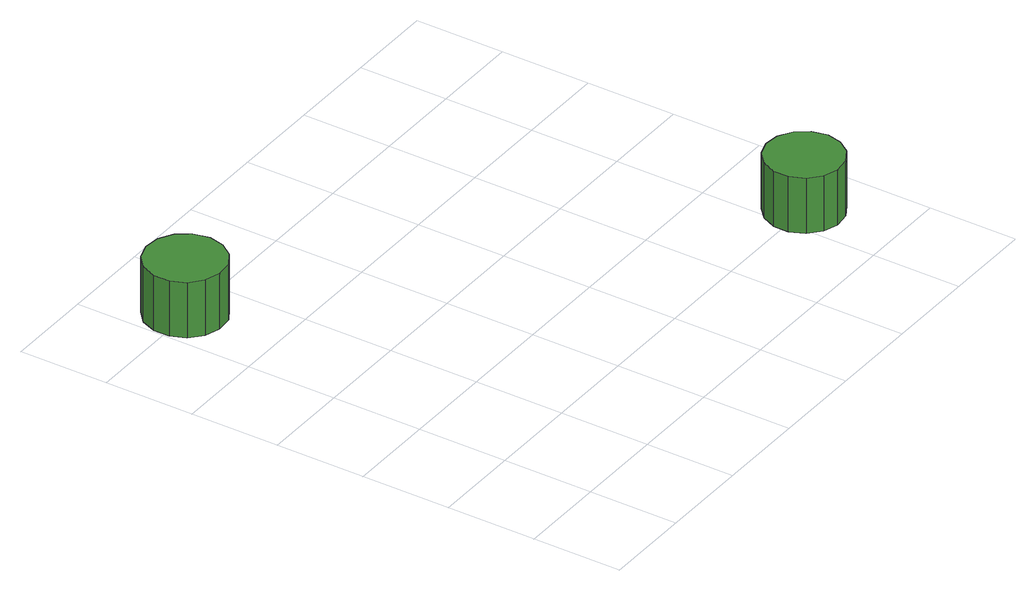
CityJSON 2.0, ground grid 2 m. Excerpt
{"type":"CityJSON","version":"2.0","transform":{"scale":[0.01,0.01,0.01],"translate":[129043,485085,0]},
"CityObjects":{
"tree1":{"type":"SolitaryVegetationObject","attributes":{"function":"something"},"geometry":[{"type":"MultiSurface","lod":"1","boundaries":[[[0,1,2,3,4,5,6,7,8,9,10,11,12,13,14]],[[15,16,17,18,19,20,21,22,23,24,25,26,27,28,29]],[[0,29,28,1]],[[1,28,27,2]],[[2,27,26,3]],[[3,26,25,4]],[[4,25,24,5]],[[5,24,23,6]],[[6,23,22,7]],[[7,22,21,8]],[[8,21,20,9]],[[9,20,19,10]],[[10,19,18,11]],[[11,18,17,12]],[[12,17,16,13]],[[13,16,15,14]],[[14,15,29,0]]]}]},
"tree2":{"type":"SolitaryVegetationObject","attributes":{"function":"something"},"geometry":[{"type":"MultiSurface","lod":"1","boundaries":[[[30,31,32,33,34,35,36,37,38,39,40,41,42,43,44]],[[45,46,47,48,49,50,51,52,53,54,55,56,57,58,59]],[[30,59,58,31]],[[31,58,57,32]],[[32,57,56,33]],[[33,56,55,34]],[[34,55,54,35]],[[35,54,53,36]],[[36,53,52,37]],[[37,52,51,38]],[[38,51,50,39]],[[39,50,49,40]],[[40,49,48,41]],[[41,48,47,42]],[[42,47,46,43]],[[43,46,45,44]],[[44,45,59,30]]]}]}
},
"vertices":[
[178,1007,199],[170,1043,199],[149,1072,199],[118,1090,199],[82,1094,199],[47,1083,199],[20,1059,199],[6,1025,199],[6,989,199],[20,956,199],[47,932,199],[82,921,199],[118,924,199],[149,943,199],[170,972,199],[170,972,70],[149,943,70],[118,924,70],[82,921,70],[47,932,70],[20,956,70],[6,989,70],[6,1025,70],[20,1059,70],[47,1083,70],[82,1094,70],[118,1090,70],[149,1072,70],[170,1043,70],[178,1007,70],
[1111,179,226],[1103,213,226],[1083,241,226],[1053,259,226],[1018,263,226],[985,252,226],[959,228,226],[945,196,226],[945,162,226],[959,130,226],[985,106,226],[1018,95,226],[1053,99,226],[1083,117,226],[1103,145,226],[1103,145,97],[1083,117,97],[1053,99,97],[1018,95,97],[985,106,97],[959,130,97],[945,162,97],[945,196,97],[959,228,97],[985,252,97],[1018,263,97],[1053,259,97],[1083,241,97],[1103,213,97],[1111,179,97]
]}
